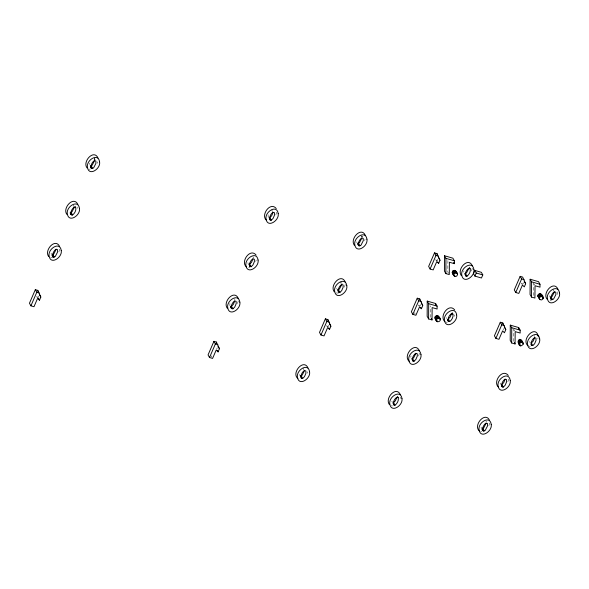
<?xml version="1.0" encoding="UTF-8"?>
<svg xmlns="http://www.w3.org/2000/svg" width="589" height="589" viewBox="0 0 589 589"><rect width="100%" height="100%" fill="white"/><g stroke="black" fill="none" stroke-linecap="round" stroke-linejoin="round"><path stroke-width="0.44" stroke-dasharray="2.94 2.21" d="M430.559 317.324L430.662 305.868M447.92 260.522L447.817 271.978L448.546 273.281M513.608 341.355L513.718 329.015M533.457 295.464L533.575 283.125M89.41 164.508L89.624 163.131M229.894 303.453L229.909 305.765M268.231 214.816L268.017 216.2L268.937 217.621M410.783 357.243L411.004 355.866M463.727 272.221L463.941 270.844M59.703 249.132L58.871 251.901M77.608 208.373L77.917 207.026M238.309 300.817L237.477 303.593M276.653 212.187L275.821 214.956M345.257 284.391L344.432 287.167M400.108 398.517L400.41 397.17M419.42 353.231L418.588 356.006M472.356 268.209L471.531 270.984M489.673 423.005L488.848 425.773M508.682 379.066L507.851 381.834M537.845 338.933L538.147 337.585M558.004 291.695L557.172 294.463M97.214 163.271L97.737 161.842M255.692 261.487L256.215 260.066M307.208 373.205L307.73 371.784M364.562 240.636L365.084 239.215M454.274 316.322L454.796 314.901M38.697 296.031L38.02 297.592L36.143 295.759L37.24 297.71M216.627 349.277L217.304 347.724M328.743 325.209L328.073 326.77L327.05 325.938M437.877 259.226L437.207 260.787L436.191 259.955M420.62 304.572L419.95 306.133L418.934 305.301M502.999 330.164L503.669 328.603M523.525 282.713L522.848 284.273L521.832 283.442M52.995 257.798L50.625 257.702M248.639 267.487L249.824 267.384M338.557 293.064L336.186 292.969M550.119 300.464L551.297 300.368M88.968 169.072L90.161 169.264M446.028 322.124L447.22 322.323M529.077 346.163L530.269 346.361M391.339 405.74L392.532 405.939M480.602 431.575L481.795 431.774M530.431 343.026L529.511 341.598M500.967 384.499L500.046 383.078M337.541 289.832L336.628 288.411M392.694 402.604L391.781 401.183M552.872 289.17L553.969 291.121M533.936 283.773L534.665 285.076M521.339 283.088L522.068 284.391M514.087 329.671L514.815 330.966M435.691 259.609L436.42 260.905M418.433 304.947L419.162 306.251M414.45 312.663L415.179 313.959M362.507 237.08L361.779 235.777L361.992 236.83M361.506 235.917L362.242 237.22M341.384 282.448L342.113 283.743M340.133 281.873L340.862 283.169M271.529 209.662L272.619 211.613M326.556 325.584L327.285 326.888M252.909 256.627L253.638 257.93M302.908 367.911L304.005 369.863M211.134 355.808L211.863 357.111M95.16 159.707L94.431 158.412L94.645 159.457M94.166 158.551L94.895 159.847M73.154 205.149L73.883 206.452M549.368 295.707L549.603 296.642M481.044 427.018L481.272 427.953M446.469 317.567L446.698 318.502M356.757 241.88L356.986 242.815M299.403 374.449L299.639 375.384M247.888 262.731L248.124 263.666M51.066 253.145L51.302 254.08M534.532 335.502L534.753 336.547M486.065 420.914L486.278 421.967M234.694 298.733L234.908 299.779"/><path stroke-width="0.88" d="M427.231 301.097L427.158 316.337L428.615 318.936L432.017 319.923L432.135 307.583L437.119 309.026L437.097 306.125L435.639 303.526L427.231 301.097L428.689 303.696L428.615 318.936M444.489 255.751L444.415 270.999L445.873 273.598L449.274 274.577L449.392 262.238L454.377 263.681L454.355 260.787L452.897 258.188L444.489 255.751L445.947 258.35L445.873 273.598M510.28 325.128L510.207 340.376L511.664 342.975L515.066 343.954L515.176 331.614L520.168 333.057L520.146 330.164L518.681 327.565L510.28 325.128L511.738 327.727L511.664 342.975M530.129 279.238L530.056 294.478L531.514 297.077L534.915 298.063L535.033 285.724L540.017 287.167L539.995 284.266L538.537 281.667L530.129 279.238L531.595 281.837L531.514 297.077M438.753 317.986C439.865 314.688 433.879 315.27 435.102 318.325C435.948 324.605 443.686 321.079 438.753 316.602M457.631 274.533C456.549 278.685 452.264 275.173 452.212 272.302C453.272 268.15 457.572 271.684 457.631 274.533L455.584 270.712M523.415 343.91C516.715 352.303 516.921 330.311 523.415 343.91L521.375 340.089M541.652 296.127C542.381 294.588 540.43 293.226 539.068 293.992C536.535 295.31 538.861 298.1 539.877 299.617C543.537 301.509 544.332 295.7 541.225 294.191M436.559 320.924C435.661 318.804 439.144 317.147 440.211 319.201M453.67 274.901C453.685 273.009 456.549 272.118 457.469 273.856M519.608 344.955C518.71 342.835 522.193 341.186 523.26 343.232M539.877 299.617C537.845 297.651 541.858 294.912 543.117 297.342M56.117 249.427L53.79 253.933L51.979 254.566L53.444 257.165L55.248 256.532L57.575 252.026L57.545 249.64L56.036 249.206C53.798 250.796 52.2 253.947 52.76 256.679L53.444 257.165M74.332 207.321L72.005 211.826L70.201 212.46M94.461 160.79L92.134 165.295L90.323 165.929L91.788 168.528L93.592 167.894L95.919 163.389L95.889 161.011L94.38 160.569C92.142 162.166 90.544 165.31 91.104 168.042L91.788 168.528M234.724 301.119L233.288 304.432L231.492 306.228L232.957 308.827L234.746 307.031L236.182 303.718L236.152 301.332L234.643 300.891C232.405 302.488 230.807 305.632 231.367 308.364L232.957 308.827M252.939 259.013L251.503 262.326L249.707 264.122L251.172 266.721L252.968 264.925L254.396 261.612L254.367 259.226L252.858 258.792C250.619 260.382 249.022 263.533 249.581 266.265L251.172 266.721M273.068 212.482L271.632 215.802L269.836 217.591L271.293 220.19L273.09 218.401L274.526 215.081L274.496 212.695L272.987 212.261C270.749 213.851 269.151 217.002 269.71 219.734L271.293 220.19M304.454 370.731L302.128 375.237L300.316 375.87M341.679 284.693L339.345 289.192L337.541 289.832M361.801 238.162L359.474 242.668L357.67 243.301L359.128 245.9L360.932 245.267L363.266 240.761L363.236 238.376L361.72 237.941C359.489 239.532 357.891 242.683 358.443 245.414L359.128 245.9M396.824 397.465L395.396 400.785L393.599 402.581L395.057 405.18C397.538 403.355 399.622 399.202 397.531 396.382M415.834 353.533L413.507 358.031L411.704 358.672M451.513 313.849L450.084 317.169L448.288 318.958L449.746 321.557C452.227 319.731 454.31 315.586 452.219 312.766M468.778 268.51L466.444 273.009L464.64 273.649M486.094 423.3L483.76 427.805L481.957 428.439L483.414 431.038L485.218 430.404L487.552 425.899L487.523 423.513L486.006 423.079C483.775 424.669 482.177 427.82 482.737 430.552L483.414 431.038M505.097 379.36L503.669 382.681L501.872 384.477L503.33 387.076L505.126 385.28L506.555 381.959L506.533 379.581L505.016 379.139C502.785 380.73 501.18 383.881 501.74 386.612L503.33 387.076M534.562 337.887L533.133 341.2L531.337 342.997L532.795 345.596L534.591 343.799L536.019 340.486L535.997 338.101L534.481 337.659C532.25 339.257 530.652 342.4 531.204 345.132L532.795 345.596M554.418 291.989L552.084 296.495L550.281 297.128L551.738 299.727L553.55 299.094L555.876 294.588L555.847 292.21L554.33 291.769C552.099 293.366 550.501 296.51 551.061 299.241L551.738 299.727M40.825 297.07L37.814 290.384L35.318 289.663L29.45 303.232L30.908 305.831L33.985 306.722L37.6 298.358L39.478 300.191L40.825 297.07L39.367 294.471M30.908 305.831L36.776 292.262L35.318 289.663M219.432 348.762L216.421 342.076L213.925 341.355L208.057 354.917L209.515 357.516L212.592 358.406L216.207 350.043L218.085 351.876L219.432 348.762L217.974 346.163M209.515 357.516L215.383 343.954L213.925 341.355M330.878 326.247L327.859 319.562L325.371 318.84L319.496 332.41L320.961 335.008L324.031 335.899L327.653 327.536L329.531 329.369L330.878 326.247L329.42 323.648M320.961 335.008L326.829 321.439L325.371 318.84M440.012 260.272L436.994 253.587L434.505 252.865L428.637 266.427L430.095 269.026L433.173 269.917L436.788 261.553L438.665 263.386L440.012 260.272L438.555 257.673M422.755 305.61L419.736 298.925L417.248 298.203L411.38 311.772L412.837 314.371L415.908 315.262L419.53 306.898L421.407 308.732L422.755 305.61L421.297 303.011M430.095 269.026L435.963 255.464L434.505 252.865M412.837 314.371L418.705 300.802L417.248 298.203M474.808 270.425L473.475 273.51L474.933 276.108L481.471 278.001L482.803 274.916L481.346 272.317L474.808 270.425L476.265 273.024L482.803 274.916M474.933 276.108L476.265 273.024M505.804 329.649L502.785 322.963L500.297 322.242L494.421 335.804L495.886 338.403L498.957 339.293L502.579 330.93L504.456 332.763L505.804 329.649L504.346 327.05M525.653 283.758L522.642 277.073L520.146 276.351L514.278 289.913L515.736 292.512L518.813 293.403L522.428 285.039L524.306 286.872L525.653 283.758L524.195 281.159M495.886 338.403L501.754 324.841L500.297 322.242M515.736 292.512L521.604 278.95L520.146 276.351M70.246 213.27L70.975 214.573L72.557 215.029C75.039 213.203 77.13 209.058 75.031 206.238M339.905 292.402L341.701 290.605L343.137 287.292L343.107 284.907L341.591 284.472C339.36 286.063 337.762 289.214 338.322 291.945L339.905 292.402L338.447 289.803M302.68 378.447L304.476 376.651L305.912 373.33L305.882 370.952L304.366 370.51C302.135 372.108 300.537 375.252 301.097 377.983L302.68 378.447L301.222 375.848M470.206 268.724L468.689 268.282C466.459 269.88 464.861 273.024 465.42 275.755L467.003 276.219C469.485 274.393 471.575 270.248 469.477 267.421M414.067 361.241L415.863 359.445L417.292 356.131L417.262 353.746L415.753 353.304C413.515 354.902 411.917 358.046 412.477 360.777L414.067 361.241L412.602 358.642M447.426 319.805L448.155 321.101L449.746 321.557M398.26 397.685L396.743 397.244C394.512 398.834 392.915 401.985 393.467 404.717L395.057 405.18M521.604 278.95L524.1 279.672M531.595 281.837L539.995 284.266M435.963 255.464L438.459 256.186M445.947 258.35L454.355 260.787M418.705 300.802L421.194 301.524M428.689 303.696L437.097 306.125M501.754 324.841L504.243 325.562M511.738 327.727L520.146 330.164M326.829 321.439L329.317 322.161M36.776 292.262L39.272 292.983M215.383 343.954L217.878 344.675M539.053 297.349L538 296.466M435.102 318.325L436.154 319.201M452.948 314.07L451.432 313.628C449.201 315.218 447.603 318.369 448.155 321.101M75.76 207.534L74.251 207.1C72.013 208.69 70.415 211.841 70.975 214.573M527.994 345.699C520.588 339.912 535.659 323.825 538.236 336.312M444.945 321.668C438.761 316.602 448.87 302.474 454.693 309.939M498.53 387.179C492.345 382.114 502.454 367.992 508.278 375.451M266.493 220.301C260.309 215.235 270.417 201.107 276.248 208.565M409.267 361.344C402.361 355.889 415.046 340.921 419.383 350.757M479.52 431.119C472.614 425.663 485.299 410.695 489.636 420.531M246.371 266.824C240.179 261.759 250.296 247.638 256.119 255.096M297.879 378.55C290.973 373.095 303.666 358.127 308.003 367.963M518.151 342.356L520.021 345.507M452.212 272.302L454.87 276.462M547.004 299.124C542.064 292.917 553.829 279.9 557.967 289.221M461.364 275.637C456.416 269.438 468.181 256.414 472.319 265.735M354.394 245.296C349.446 239.09 361.212 226.066 365.349 235.394M334.265 291.82C329.317 285.621 341.083 272.597 345.22 281.917M389.417 404.599C384.47 398.392 396.235 385.375 400.373 394.696M227.31 308.246C222.37 302.047 234.135 289.022 238.273 298.343M87.047 167.924C82.107 161.717 93.872 148.7 98.01 158.021M66.918 214.455C61.978 208.248 73.743 195.224 77.881 204.552M48.703 256.561C43.763 250.354 55.528 237.33 59.666 246.658M551.186 297.106L552.644 299.705M550.332 297.946L551.061 299.241M541.814 295.42L543.272 298.019M540.562 293.859L542.02 296.458M542.02 296.782L543.117 298.726M539.811 293.786L541.276 296.385M539.068 293.992L540.525 296.591M538.434 294.441L539.892 297.04M538.015 295.074L539.472 297.673M537.853 295.788L539.31 298.387M531.16 344.322L531.889 345.625M520.705 339.75L522.171 342.349M519.962 339.676L521.42 342.275M519.218 339.89L520.676 342.489M518.585 340.332L520.043 342.931M518.158 340.965L519.616 343.564M519.564 343.888L520.661 345.839M517.996 341.679L519.454 344.278M514.337 342.658L515.066 343.954M465.546 273.62L467.003 276.219M465.008 274.297L466.098 276.248M453.648 262.385L454.377 263.681M454.922 270.373L456.379 272.972M454.171 270.299L455.628 272.898M453.427 270.513L454.885 273.112M452.794 270.955L454.252 273.554M452.367 271.588L453.832 274.187M452.359 272.979L454.229 276.131M437.936 262.09L438.665 263.386M501.695 385.802L502.424 387.098M447.743 319.636L448.84 321.587M438.326 316.05L439.784 318.649M438.908 317.272L440.005 319.223M437.664 315.719L439.122 318.318M436.913 315.645L438.371 318.244M436.169 315.851L437.627 318.45M435.536 316.3L436.994 318.899M435.109 316.934L436.567 319.532M436.515 319.856L437.612 321.8M434.947 317.648L436.412 320.247M435.514 318.877L436.972 321.476M431.288 318.62L432.017 319.923M420.679 307.429L421.407 308.732M482.862 428.409L484.32 431.008M482.008 429.248L482.737 430.552M358.576 243.272L360.034 245.871M357.714 244.111L358.443 245.414M412.064 359.319L413.161 361.271M337.909 290.48L338.999 292.431M393.054 403.259L394.151 405.203M269.298 218.269L270.395 220.22M328.802 328.066L329.531 329.369M248.808 264.152L250.266 266.751M300.684 376.526L301.774 378.469M230.593 306.258L232.051 308.857M230.638 307.068L231.367 308.364M217.356 350.58L218.085 351.876M91.229 165.907L92.687 168.506M90.375 166.746L91.104 168.042M71.1 212.43L72.557 215.029M70.562 213.108L71.659 215.059M52.885 254.536L54.343 257.135M52.031 255.376L52.76 256.679M38.388 298.24L39.478 300.191M521.802 340.633L521.957 341.311M502.785 322.963L502.873 324.075M436.994 253.587L437.082 254.698M419.736 298.925L419.824 300.044M327.859 319.562L327.948 320.681M216.421 342.076L216.509 343.188M37.814 290.384L37.902 291.503M518.681 327.565L518.695 329.015M435.639 303.526L435.646 304.977M61.249 250.458C62.655 257.327 50.455 265.565 49.093 255.884C47.687 249.022 59.835 240.82 61.249 250.458M79.463 208.351C80.87 215.221 68.67 223.459 67.308 213.778C65.902 206.916 78.05 198.714 79.463 208.351M99.593 161.82C100.999 168.697 88.799 176.928 87.43 167.247C86.031 160.385 98.179 152.183 99.593 161.82M239.856 302.142C241.262 309.019 229.062 317.25 227.7 307.576C226.294 300.714 238.442 292.505 239.856 302.142M258.07 260.036C259.477 266.913 247.277 275.144 245.915 265.47C244.509 258.608 256.657 250.399 258.07 260.036M278.199 213.512C279.606 220.382 267.406 228.62 266.044 218.939C264.638 212.077 276.786 203.875 278.199 213.512M309.586 371.762C310.992 378.639 298.792 386.87 297.423 377.188C296.024 370.326 308.172 362.125 309.586 371.762M346.811 285.717C348.217 292.593 336.017 300.824 334.648 291.15C333.249 284.288 345.39 276.079 346.811 285.717M366.94 239.193C368.346 246.062 356.146 254.301 354.777 244.619C353.371 237.757 365.519 229.555 366.94 239.193M401.963 398.495C403.369 405.372 391.17 413.603 389.8 403.921C388.394 397.06 400.542 388.858 401.963 398.495M420.966 354.556C422.372 361.432 410.172 369.664 408.81 359.989C407.404 353.128 419.552 344.918 420.966 354.556M456.652 314.879C458.058 321.749 445.858 329.987 444.489 320.306C443.083 313.444 455.231 305.242 456.652 314.879M473.909 269.534C475.316 276.41 463.116 284.642 461.747 274.967C460.348 268.105 472.488 259.896 473.909 269.534M491.226 424.33C492.632 431.2 480.433 439.438 479.063 429.756C477.664 422.895 489.805 414.693 491.226 424.33M510.229 380.391C511.635 387.267 499.443 395.499 498.073 385.817C496.667 378.955 508.815 370.753 510.229 380.391M539.693 338.911C541.1 345.787 528.907 354.018 527.538 344.344C526.132 337.482 538.28 329.273 539.693 338.911M559.55 293.02C560.956 299.897 548.757 308.128 547.387 298.446C545.988 291.584 558.136 283.383 559.55 293.02"/></g></svg>
